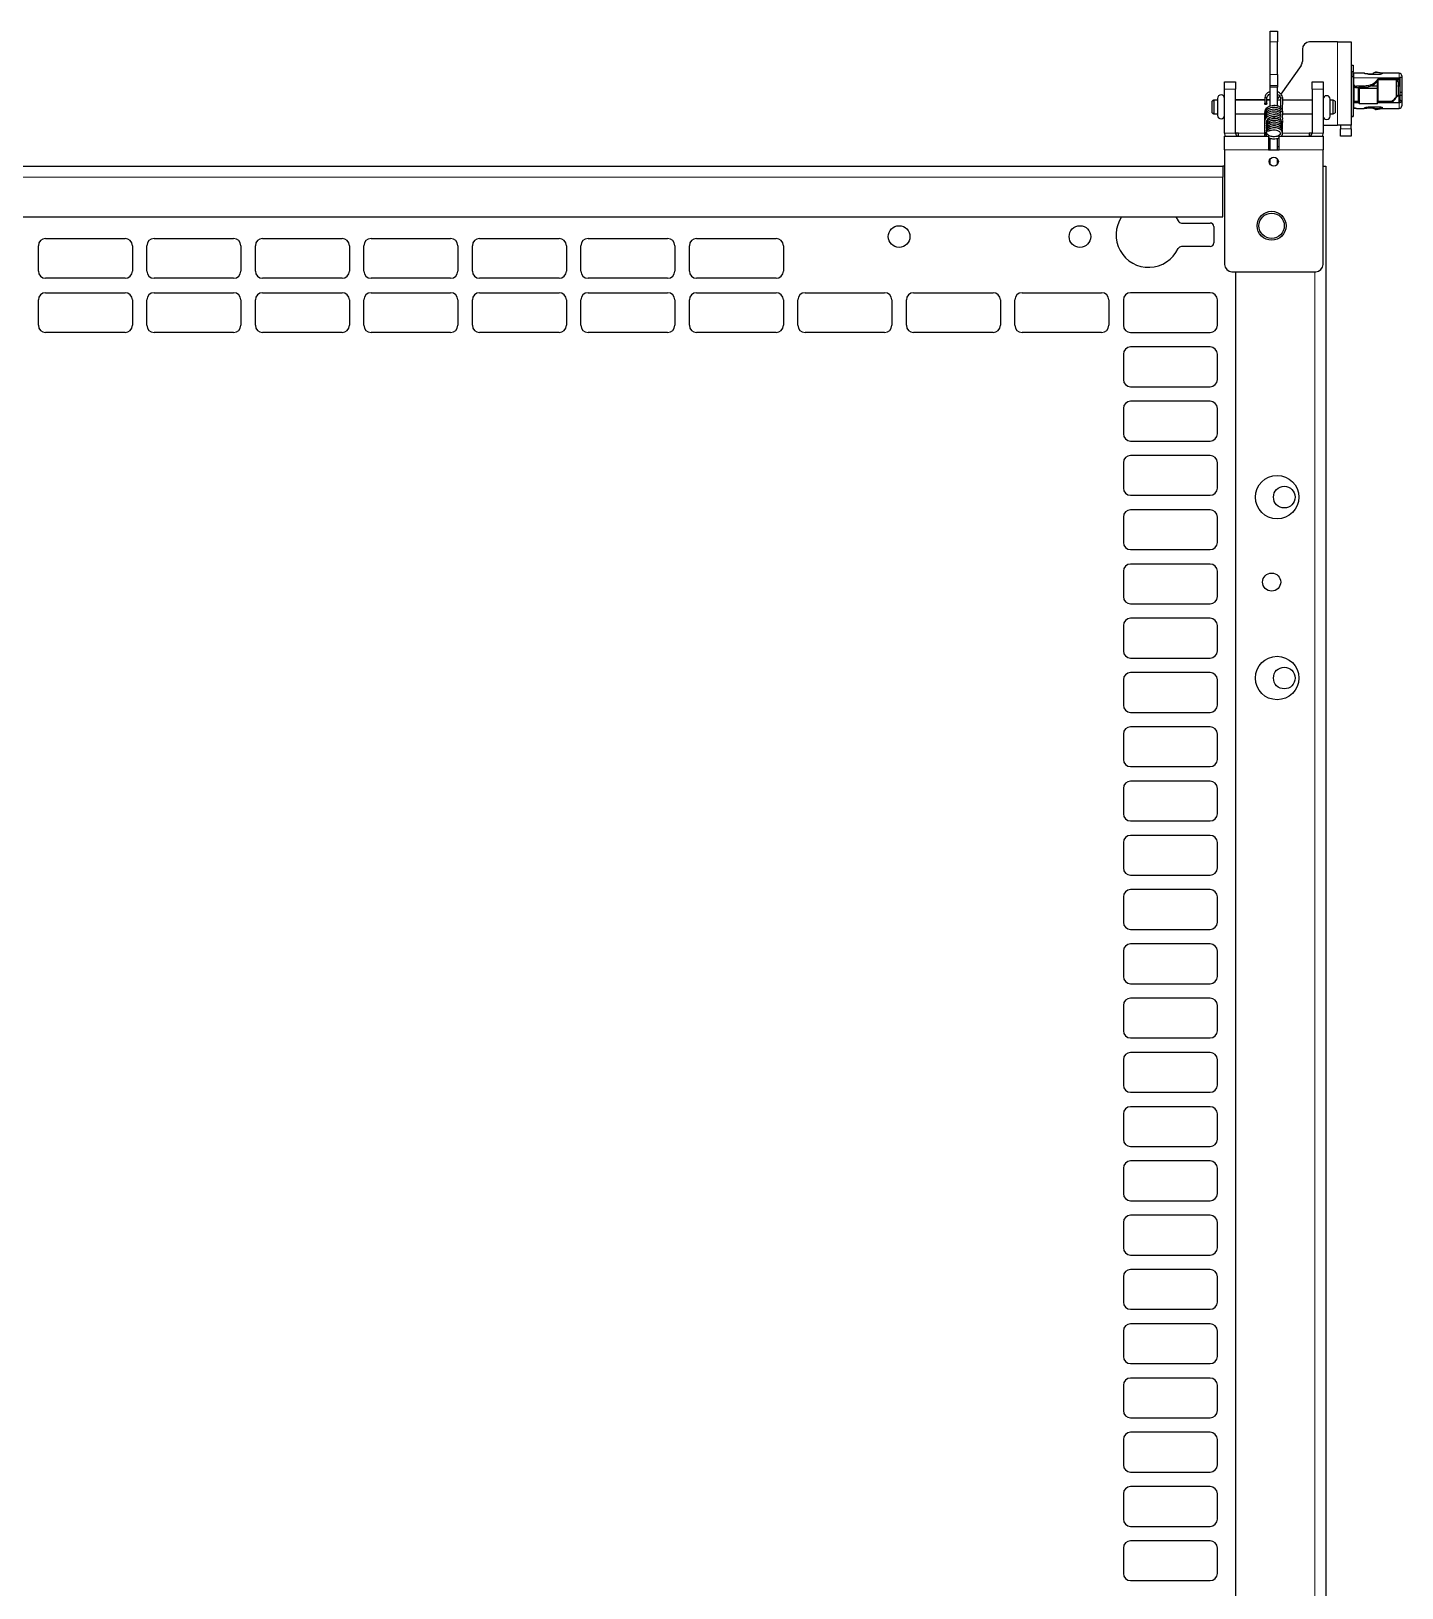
# Model space of a CAD drawing. Header units: millimetres. Extents: x -827 to 1057, y -90 to 1990.
# Drawn here: x 634 to 1013, y 1420 to 1850.3 of the extents above; entities that cross this region are included whole.
import ezdxf

# ---------------------------------------------------------------- set-up
doc = ezdxf.new("R2010")
doc.units = ezdxf.units.MM

msp = doc.modelspace()

# ---------------------------------------------------------------- linework, layer by layer
at = {"color": 7, "linetype": 'Continuous', "lineweight": 25}
for p, q in [((976.55, 1850.27), (978.55, 1850.27)), ((976.55, 1847.27), (976.55, 1850.27)), ((976.55, 1838.27), (976.55, 1847.27)), ((978.55, 1850.27), (978.55, 1847.27)), ((978.55, 1838.27), (978.55, 1847.27)), ((995.15, 1847.27), (987.45, 1847.27)), ((995.15, 1847.27), (998.95, 1847.27)), ((998.95, 1847.27), (998.95, 1824.27)), ((985.45, 1845.27), (985.45, 1841.9)), ((976.55, 1835.27), (976.55, 1838.27)), ((978.55, 1838.27), (978.55, 1835.27)), ((985.09, 1840.76), (979.53, 1832.81)), ((998.95, 1840.87), (999.45, 1840.87)), ((998.95, 1840.85), (999.45, 1840.85)), ((999.45, 1839.05), (998.95, 1839.05)), ((999.45, 1837.64), (998.95, 1837.64)), ((999.45, 1840.85), (999.45, 1840.87)), ((999.45, 1840.85), (999.45, 1839.05)), ((999.45, 1837.64), (999.45, 1839.05)), ((999.45, 1837.64), (999.45, 1826.79)), ((999.9, 1838.62), (999.65, 1838.62)), ((999.9, 1838.61), (999.65, 1838.61)), ((1000.43, 1838.62), (999.93, 1838.62)), ((1002.55, 1838.62), (1000.43, 1838.62)), ((1002.58, 1838.62), (1002.55, 1838.62)), ((1002.55, 1838.62), (1002.55, 1838.62)), ((1002.55, 1838.62), (1002.58, 1838.62)), ((1003.75, 1838.51), (1004.95, 1838.51)), ((1003.75, 1838.41), (1007.05, 1838.41)), ((1012.25, 1838.62), (1007.55, 1838.62)), ((1007.55, 1838.59), (1007.55, 1838.62)), ((1007.55, 1838.59), (1007.55, 1838.53)), ((1012.45, 1837.57), (1012.95, 1837.57)), ((1012.45, 1833.42), (1012.45, 1837.57)), ((1012.95, 1837.92), (1012.95, 1837.57)), ((1012.95, 1837.57), (1012.95, 1833.42)), ((963.95, 1836.27), (966.95, 1836.27)), ((963.95, 1834.27), (963.95, 1836.27)), ((963.95, 1822.07), (963.95, 1834.27)), ((966.95, 1836.27), (966.95, 1834.27)), ((966.95, 1822.07), (966.95, 1834.27)), ((976.55, 1835.27), (978.55, 1835.27)), ((976.55, 1834.77), (976.55, 1835.27)), ((976.55, 1829.52), (976.55, 1834.77)), ((978.55, 1835.27), (978.55, 1834.77)), ((978.55, 1829.56), (978.55, 1834.77)), ((988.15, 1836.27), (991.15, 1836.27)), ((988.15, 1834.27), (988.15, 1836.27)), ((988.15, 1834.27), (988.15, 1822.07)), ((991.15, 1836.27), (991.15, 1834.27)), ((991.15, 1834.27), (991.15, 1822.07)), ((999.65, 1836.77), (999.45, 1836.77)), ((999.45, 1834.69), (999.75, 1834.72)), ((999.65, 1835.53), (999.65, 1837.38)), ((999.65, 1835.16), (999.65, 1835.53)), ((999.93, 1834.79), (999.75, 1834.74)), ((999.75, 1830.86), (999.75, 1834.74)), ((1002.56, 1835.03), (1000.4, 1835.03)), ((1000.4, 1834.66), (1000.95, 1834.66)), ((1000.95, 1834.68), (1001.15, 1834.77)), ((1000.95, 1834.39), (1000.95, 1834.68)), ((1000.95, 1834.39), (1001.15, 1834.49)), ((1000.95, 1830.41), (1000.95, 1834.39)), ((1001.15, 1834.77), (1001.15, 1834.49)), ((1001.15, 1834.77), (1002.56, 1834.77)), ((1001.15, 1834.49), (1001.15, 1830.28)), ((1001.15, 1834.49), (1006.24, 1834.49)), ((1002.75, 1834.78), (1003.59, 1834.84)), ((1004.65, 1835.14), (1006.24, 1835.14)), ((1005.5, 1836.04), (1006.65, 1837.38)), ((1006.65, 1837), (1005.5, 1835.67)), ((1006.24, 1835.14), (1006.24, 1836.52)), ((1006.24, 1834.49), (1006.24, 1835.14)), ((1006.24, 1835.14), (1006.35, 1834.96)), ((1006.24, 1830.28), (1006.24, 1834.49)), ((1006.24, 1834.49), (1006.35, 1834.32)), ((1006.35, 1836.66), (1006.35, 1834.96)), ((1006.35, 1834.96), (1006.35, 1834.32)), ((1006.35, 1834.32), (1006.35, 1830.51)), ((1011.45, 1836.77), (1006.46, 1836.77)), ((1006.65, 1837), (1006.65, 1837.38)), ((1006.65, 1837.38), (1012.25, 1837.38)), ((1012.25, 1837), (1006.65, 1837)), ((1011.95, 1836.27), (1011.45, 1836.77)), ((1011.45, 1832.13), (1011.45, 1836.77)), ((1012.25, 1835.05), (1011.75, 1835.05)), ((1011.95, 1836.27), (1011.95, 1832.47)), ((1012.25, 1836.41), (1012.25, 1835.8)), ((1012.45, 1833.42), (1012.95, 1833.42)), ((1012.45, 1832.61), (1012.45, 1833.42)), ((1012.95, 1833.42), (1012.95, 1832.61)), ((961, 1831.17), (960.5, 1830.88)), ((960.5, 1827.66), (960.5, 1830.88)), ((962.02, 1831.17), (961, 1831.17)), ((961, 1831.17), (961, 1827.37)), ((962.02, 1831.68), (962.02, 1826.98)), ((963.92, 1826.98), (963.92, 1831.68)), ((963.95, 1831.17), (963.92, 1831.17)), ((975.03, 1831.27), (966.95, 1831.27)), ((975.02, 1831.17), (966.95, 1831.17)), ((975.03, 1831.75), (975.02, 1830.19)), ((975.62, 1830.18), (975.63, 1831.75)), ((976.55, 1831.17), (975.62, 1831.17)), ((976.55, 1831.27), (975.63, 1831.27)), ((979.42, 1831.17), (978.55, 1831.17)), ((979.17, 1832.29), (979.05, 1832.13)), ((979.43, 1831.61), (979.4, 1829.11)), ((979.99, 1828.22), (980.03, 1831.6)), ((988.15, 1831.17), (980.02, 1831.17)), ((991.21, 1831.17), (991.15, 1831.17)), ((991.21, 1831.47), (991.21, 1826.77)), ((993.11, 1826.77), (993.11, 1831.47)), ((994, 1831.17), (993.11, 1831.17)), ((994.5, 1830.88), (994, 1831.17)), ((994, 1827.37), (994, 1831.17)), ((994.5, 1830.88), (994.5, 1827.66)), ((1000.95, 1830.86), (999.65, 1830.86)), ((999.65, 1830.53), (1000.95, 1830.53)), ((999.9, 1829), (999.65, 1829)), ((999.9, 1828.94), (999.65, 1828.94)), ((999.9, 1828.92), (999.65, 1828.92)), ((1000.43, 1828.92), (1002.55, 1828.92)), ((1000.45, 1828.93), (1000.45, 1828.93)), ((1000.95, 1830.41), (1001.15, 1830.28)), ((1001.15, 1830.28), (1006.24, 1830.28)), ((1002.55, 1828.98), (1002.55, 1828.92)), ((1003.75, 1829.31), (1007.05, 1829.31)), ((1003.75, 1829.13), (1004.79, 1829.13)), ((1003.75, 1829.03), (1004.96, 1829.03)), ((1004.66, 1829.31), (1004.63, 1829.24)), ((1004.63, 1829.24), (1004.63, 1829.24)), ((1005.48, 1828.74), (1005.03, 1828.99)), ((1006.24, 1830.28), (1006.35, 1830.51)), ((1010.25, 1830.86), (1006.35, 1830.86)), ((1006.35, 1830.53), (1010.25, 1830.53)), ((1007.55, 1829.14), (1007.55, 1829.04)), ((1007.55, 1828.92), (1007.55, 1829.04)), ((1007.55, 1828.92), (1012.25, 1828.92)), ((1010.25, 1830.86), (1010.25, 1830.53)), ((1010.25, 1830.53), (1012.25, 1830.53)), ((1011.75, 1832.5), (1011.75, 1832.35)), ((1012.25, 1832.5), (1011.75, 1832.5)), ((1011.75, 1832.35), (1012.25, 1832.35)), ((1012.25, 1832.35), (1012.25, 1832.5)), ((1012.25, 1830.86), (1012.25, 1831.52)), ((1012.45, 1832.61), (1012.95, 1832.61)), ((1012.45, 1830.99), (1012.45, 1832.61)), ((1012.95, 1830.99), (1012.45, 1830.99)), ((1012.95, 1832.61), (1012.95, 1830.99)), ((1012.95, 1830.99), (1012.95, 1829.62)), ((960.5, 1827.66), (961, 1827.37)), ((961, 1827.37), (962.02, 1827.37)), ((963.92, 1827.37), (963.95, 1827.37)), ((966.95, 1827.37), (975.04, 1827.37)), ((975.79, 1825.41), (975.65, 1825.6)), ((979.96, 1827.37), (988.15, 1827.37)), ((979.96, 1826.33), (979.96, 1826.9)), ((980.02, 1828.03), (979.97, 1828.45)), ((980.01, 1827.97), (980.02, 1828.03)), ((991.15, 1827.37), (991.21, 1827.37)), ((993.11, 1827.37), (994, 1827.37)), ((994, 1827.37), (994.5, 1827.66)), ((998.95, 1826.79), (999.45, 1826.79)), ((998.95, 1826.69), (999.45, 1826.69)), ((998.95, 1826.67), (999.45, 1826.67)), ((999.45, 1826.79), (999.45, 1826.69)), ((999.45, 1826.69), (999.45, 1826.67)), ((963.95, 1817.47), (963.95, 1821.27)), ((963.95, 1821.27), (976.05, 1821.27)), ((967.75, 1822.07), (966.95, 1822.07)), ((967.75, 1821.27), (967.75, 1822.07)), ((975.07, 1822.3), (974.96, 1821.89)), ((974.96, 1821.89), (974.96, 1821.83)), ((975.55, 1821.78), (975.56, 1821.84)), ((975.56, 1821.84), (975.61, 1822.05)), ((976.05, 1821.27), (976.05, 1817.47)), ((976.55, 1817.47), (976.55, 1820.66)), ((978.55, 1817.47), (978.55, 1820.63)), ((979.05, 1821.27), (991.15, 1821.27)), ((979.05, 1817.47), (979.05, 1821.27)), ((987.35, 1822.07), (987.35, 1821.27)), ((988.15, 1822.07), (987.35, 1822.07)), ((991.15, 1824.27), (995.15, 1824.27)), ((991.15, 1821.27), (991.15, 1817.47)), ((998.95, 1824.27), (995.15, 1824.27)), ((995.95, 1824.27), (995.95, 1823.27)), ((995.95, 1821.27), (995.95, 1823.27)), ((998.95, 1821.27), (995.95, 1821.27)), ((998.95, 1823.27), (998.95, 1824.27)), ((998.95, 1823.27), (998.95, 1821.27)), ((963.95, 1817.47), (963.95, 1785.77)), ((976.55, 1818.27), (976.05, 1818.27)), ((976.05, 1817.47), (979.05, 1817.47)), ((979.05, 1818.27), (978.55, 1818.27)), ((991.15, 1785.77), (991.15, 1817.47)), ((334.45, 1812.98), (963.45, 1812.98)), ((963.45, 1812.98), (963.45, 1809.88)), ((963.95, 1812.97), (963.45, 1812.97)), ((976.55, 1813.47), (976.55, 1814.97)), ((978.55, 1813.47), (978.55, 1814.97)), ((991.15, 1812.97), (991.95, 1812.97)), ((991.95, 1812.97), (991.95, 129.97)), ((963.45, 1798.98), (963.45, 1809.88)), ((334.45, 1798.98), (963.45, 1798.98)), ((950.44, 1798.98), (951.1, 1797.81)), ((952.01, 1797.23), (959.95, 1797.23)), ((960.95, 1796.23), (960.95, 1791.73)), ((635.95, 1783.97), (635.95, 1790.97)), ((637.95, 1792.97), (659.95, 1792.97)), ((661.95, 1790.97), (661.95, 1783.97)), ((665.95, 1783.97), (665.95, 1790.97)), ((667.95, 1792.97), (689.95, 1792.97)), ((691.95, 1790.97), (691.95, 1783.97)), ((695.95, 1783.97), (695.95, 1790.97)), ((697.95, 1792.97), (719.95, 1792.97)), ((721.95, 1790.97), (721.95, 1783.97)), ((725.95, 1783.97), (725.95, 1790.97)), ((727.95, 1792.97), (749.95, 1792.97)), ((751.95, 1790.97), (751.95, 1783.97)), ((755.95, 1783.97), (755.95, 1790.97)), ((757.95, 1792.97), (779.95, 1792.97)), ((781.95, 1790.97), (781.95, 1783.97)), ((785.95, 1783.97), (785.95, 1790.97)), ((787.95, 1792.97), (809.95, 1792.97)), ((811.95, 1790.97), (811.95, 1783.97)), ((815.95, 1783.97), (815.95, 1790.97)), ((817.95, 1792.97), (839.95, 1792.97)), ((841.95, 1790.97), (841.95, 1783.97)), ((959.95, 1790.73), (952.01, 1790.73)), ((659.95, 1781.97), (637.95, 1781.97)), ((689.95, 1781.97), (667.95, 1781.97)), ((719.95, 1781.97), (697.95, 1781.97)), ((749.95, 1781.97), (727.95, 1781.97)), ((779.95, 1781.97), (757.95, 1781.97)), ((809.95, 1781.97), (787.95, 1781.97)), ((839.95, 1781.97), (817.95, 1781.97)), ((965.95, 1783.77), (989.15, 1783.77)), ((966.95, 1783.77), (966.95, 129.97)), ((637.95, 1777.97), (659.95, 1777.97)), ((667.95, 1777.97), (689.95, 1777.97)), ((697.95, 1777.97), (719.95, 1777.97)), ((727.95, 1777.97), (749.95, 1777.97)), ((757.95, 1777.97), (779.95, 1777.97)), ((787.95, 1777.97), (809.95, 1777.97)), ((817.95, 1777.97), (839.95, 1777.97)), ((847.95, 1777.97), (869.95, 1777.97)), ((877.95, 1777.97), (899.95, 1777.97)), ((907.95, 1777.97), (929.95, 1777.97)), ((959.95, 1777.97), (937.95, 1777.97)), ((635.95, 1768.97), (635.95, 1775.97)), ((661.95, 1775.97), (661.95, 1768.97)), ((665.95, 1768.97), (665.95, 1775.97)), ((691.95, 1775.97), (691.95, 1768.97)), ((695.95, 1768.97), (695.95, 1775.97)), ((721.95, 1775.97), (721.95, 1768.97)), ((725.95, 1768.97), (725.95, 1775.97)), ((751.95, 1775.97), (751.95, 1768.97)), ((755.95, 1768.97), (755.95, 1775.97)), ((781.95, 1775.97), (781.95, 1768.97)), ((785.95, 1768.97), (785.95, 1775.97)), ((811.95, 1775.97), (811.95, 1768.97)), ((815.95, 1768.97), (815.95, 1775.97)), ((841.95, 1775.97), (841.95, 1768.97)), ((845.95, 1768.97), (845.95, 1775.97)), ((871.95, 1775.97), (871.95, 1768.97)), ((875.95, 1768.97), (875.95, 1775.97)), ((901.95, 1775.97), (901.95, 1768.97)), ((905.95, 1768.97), (905.95, 1775.97)), ((931.95, 1775.97), (931.95, 1768.97)), ((935.95, 1775.97), (935.95, 1768.97)), ((961.95, 1768.97), (961.95, 1775.97)), ((659.95, 1766.97), (637.95, 1766.97)), ((689.95, 1766.97), (667.95, 1766.97)), ((719.95, 1766.97), (697.95, 1766.97)), ((749.95, 1766.97), (727.95, 1766.97)), ((779.95, 1766.97), (757.95, 1766.97)), ((809.95, 1766.97), (787.95, 1766.97)), ((839.95, 1766.97), (817.95, 1766.97)), ((869.95, 1766.97), (847.95, 1766.97)), ((899.95, 1766.97), (877.95, 1766.97)), ((929.95, 1766.97), (907.95, 1766.97)), ((937.95, 1766.97), (959.95, 1766.97)), ((935.95, 1760.97), (935.95, 1753.97)), ((959.95, 1762.97), (937.95, 1762.97)), ((961.95, 1753.97), (961.95, 1760.97)), ((937.95, 1751.97), (959.95, 1751.97)), ((959.95, 1747.97), (937.95, 1747.97)), ((935.95, 1745.97), (935.95, 1738.97)), ((961.95, 1738.97), (961.95, 1745.97)), ((937.95, 1736.97), (959.95, 1736.97)), ((935.95, 1730.97), (935.95, 1723.97)), ((959.95, 1732.97), (937.95, 1732.97)), ((961.95, 1723.97), (961.95, 1730.97)), ((937.95, 1721.97), (959.95, 1721.97)), ((959.95, 1717.97), (937.95, 1717.97)), ((935.95, 1715.97), (935.95, 1708.97)), ((961.95, 1708.97), (961.95, 1715.97)), ((937.95, 1706.97), (959.95, 1706.97)), ((935.95, 1700.97), (935.95, 1693.97)), ((959.95, 1702.97), (937.95, 1702.97)), ((961.95, 1693.97), (961.95, 1700.97)), ((937.95, 1691.97), (959.95, 1691.97)), ((959.95, 1687.97), (937.95, 1687.97)), ((935.95, 1685.97), (935.95, 1678.97)), ((961.95, 1678.97), (961.95, 1685.97)), ((937.95, 1676.97), (959.95, 1676.97)), ((935.95, 1670.97), (935.95, 1663.97)), ((959.95, 1672.97), (937.95, 1672.97)), ((961.95, 1663.97), (961.95, 1670.97)), ((937.95, 1661.97), (959.95, 1661.97)), ((959.95, 1657.97), (937.95, 1657.97)), ((935.95, 1655.97), (935.95, 1648.97)), ((961.95, 1648.97), (961.95, 1655.97)), ((937.95, 1646.97), (959.95, 1646.97)), ((935.95, 1640.97), (935.95, 1633.97)), ((959.95, 1642.97), (937.95, 1642.97)), ((961.95, 1633.97), (961.95, 1640.97)), ((937.95, 1631.97), (959.95, 1631.97)), ((959.95, 1627.97), (937.95, 1627.97)), ((935.95, 1625.97), (935.95, 1618.97)), ((961.95, 1618.97), (961.95, 1625.97)), ((937.95, 1616.97), (959.95, 1616.97)), ((935.95, 1610.97), (935.95, 1603.97)), ((959.95, 1612.97), (937.95, 1612.97)), ((961.95, 1603.97), (961.95, 1610.97)), ((937.95, 1601.97), (959.95, 1601.97)), ((959.95, 1597.97), (937.95, 1597.97)), ((935.95, 1595.97), (935.95, 1588.97)), ((961.95, 1588.97), (961.95, 1595.97)), ((937.95, 1586.97), (959.95, 1586.97)), ((935.95, 1580.97), (935.95, 1573.97)), ((959.95, 1582.97), (937.95, 1582.97)), ((961.95, 1573.97), (961.95, 1580.97)), ((937.95, 1571.97), (959.95, 1571.97)), ((959.95, 1567.97), (937.95, 1567.97)), ((935.95, 1565.97), (935.95, 1558.97)), ((961.95, 1558.97), (961.95, 1565.97)), ((937.95, 1556.97), (959.95, 1556.97)), ((935.95, 1550.97), (935.95, 1543.97)), ((959.95, 1552.97), (937.95, 1552.97)), ((961.95, 1543.97), (961.95, 1550.97)), ((937.95, 1541.97), (959.95, 1541.97)), ((959.95, 1537.97), (937.95, 1537.97)), ((935.95, 1535.97), (935.95, 1528.97)), ((961.95, 1528.97), (961.95, 1535.97)), ((937.95, 1526.97), (959.95, 1526.97)), ((935.95, 1520.97), (935.95, 1513.97)), ((959.95, 1522.97), (937.95, 1522.97)), ((961.95, 1513.97), (961.95, 1520.97)), ((937.95, 1511.97), (959.95, 1511.97)), ((959.95, 1507.97), (937.95, 1507.97)), ((935.95, 1505.97), (935.95, 1498.97)), ((961.95, 1498.97), (961.95, 1505.97)), ((937.95, 1496.97), (959.95, 1496.97)), ((935.95, 1490.97), (935.95, 1483.97)), ((959.95, 1492.97), (937.95, 1492.97)), ((961.95, 1483.97), (961.95, 1490.97)), ((937.95, 1481.97), (959.95, 1481.97)), ((935.95, 1475.97), (935.95, 1468.97)), ((959.95, 1477.97), (937.95, 1477.97)), ((961.95, 1468.97), (961.95, 1475.97)), ((937.95, 1466.97), (959.95, 1466.97)), ((935.95, 1460.97), (935.95, 1453.97)), ((959.95, 1462.97), (937.95, 1462.97)), ((961.95, 1453.97), (961.95, 1460.97)), ((937.95, 1451.97), (959.95, 1451.97)), ((935.95, 1445.97), (935.95, 1438.97)), ((959.95, 1447.97), (937.95, 1447.97)), ((961.95, 1438.97), (961.95, 1445.97)), ((937.95, 1436.97), (959.95, 1436.97)), ((959.95, 1432.97), (937.95, 1432.97)), ((935.95, 1430.97), (935.95, 1423.97)), ((961.95, 1423.97), (961.95, 1430.97)), ((937.95, 1421.97), (959.95, 1421.97))]:
    msp.add_line(p, q, dxfattribs=at)
at = {"color": 8, "linetype": 'Continuous', "lineweight": 18}
for p, q in [((978.55, 1847.27), (976.55, 1847.27)), ((995.15, 1847.27), (995.15, 1824.27)), ((976.55, 1838.27), (978.55, 1838.27)), ((999.65, 1838.61), (999.65, 1837.38)), ((999.9, 1838.61), (999.9, 1838.62)), ((1003.75, 1838.51), (1003.75, 1838.41)), ((1005.03, 1838.55), (1005.11, 1838.41)), ((1012.25, 1837.38), (1012.25, 1838.62)), ((966.95, 1834.27), (963.95, 1834.27)), ((978.55, 1834.77), (976.55, 1834.77)), ((991.15, 1834.27), (988.15, 1834.27)), ((999.65, 1837.38), (1006.65, 1837.38)), ((1000.4, 1835.03), (1000.4, 1834.66)), ((1002.56, 1834.77), (1002.56, 1835.03)), ((1002.75, 1835.05), (1002.75, 1834.78)), ((1005.5, 1835.67), (1005.5, 1836.04)), ((1012.25, 1836.68), (1011.54, 1836.68)), ((1012.25, 1836.68), (1012.25, 1837)), ((999.65, 1830.53), (999.65, 1829)), ((999.65, 1828.94), (999.65, 1828.92)), ((999.9, 1828.94), (999.9, 1829)), ((1003.75, 1829.31), (1003.75, 1829.13)), ((1012.25, 1828.92), (1012.25, 1830.53)), ((979.52, 1827.88), (979.56, 1827.86)), ((966.95, 1822.07), (963.95, 1822.07)), ((974.99, 1822.07), (967.75, 1822.07)), ((975.24, 1821.29), (975.35, 1821.27)), ((987.35, 1822.07), (979.96, 1822.07)), ((988.15, 1822.07), (991.15, 1822.07)), ((995.95, 1823.27), (998.95, 1823.27)), ((976.05, 1817.47), (963.95, 1817.47)), ((991.15, 1817.47), (979.05, 1817.47)), ((334.45, 1809.88), (963.45, 1809.88)), ((988.85, 1783.77), (988.85, 129.97))]:
    msp.add_line(p, q, dxfattribs=at)
at = {"color": 7, "linetype": 'Continuous', "lineweight": 25, "flags": 128}
for points in [[(999.45, 1837.03), (999.52, 1837.01), (999.65, 1837)], [(1012.25, 1837.38), (1012.39, 1837.37), (1012.45, 1837.35)], [(1012.45, 1836.29), (1012.45, 1836.31), (1012.44, 1836.33), (1012.42, 1836.35), (1012.4, 1836.37), (1012.37, 1836.39), (1012.33, 1836.4), (1012.29, 1836.41), (1012.25, 1836.41)], [(975.33, 1830.37), (975.44, 1830.35), (975.54, 1830.31), (975.6, 1830.24), (975.62, 1830.17), (975.59, 1830.1), (975.52, 1830.04), (975.42, 1830.01), (975.3, 1830), (975.19, 1830.01), (975.09, 1830.06), (975.03, 1830.12), (975.02, 1830.19), (975.04, 1830.26), (975.11, 1830.32), (975.21, 1830.36), (975.33, 1830.37)], [(999.45, 1830.84), (999.52, 1830.85), (999.65, 1830.86)], [(1012.45, 1831.26), (1012.45, 1831.23), (1012.44, 1831.21), (1012.42, 1831.19), (1012.4, 1831.17), (1012.37, 1831.16), (1012.33, 1831.15), (1012.29, 1831.14), (1012.25, 1831.14)], [(979.9, 1822.78), (979.97, 1823.1), (979.75, 1823.69), (979.3, 1824.12), (978.85, 1824.35), (978.22, 1824.53), (977.28, 1824.56), (976.69, 1824.43), (976.05, 1824.12), (975.76, 1823.87), (975.55, 1823.54), (975.48, 1823.21), (975.52, 1822.97), (975.52, 1822.97)], [(977.58, 1826.04), (977.57, 1826.08), (977.57, 1826.14)], [(979.59, 1828.13), (979.68, 1828.13), (979.79, 1828.16), (979.89, 1828.22), (979.95, 1828.3), (979.98, 1828.4), (979.96, 1828.48), (979.89, 1828.55), (979.8, 1828.59), (979.68, 1828.6), (979.68, 1828.6)], [(963.95, 1822.07), (964.03, 1821.33), (964.04, 1821.27)], [(991.07, 1821.27), (991.08, 1821.33), (991.15, 1822.07)]]:
    msp.add_lwpolyline(points, dxfattribs=at)
at = {"color": 8, "linetype": 'Continuous', "lineweight": 18, "flags": 128}
for points in [[(975.03, 1831.75), (975.03, 1831.76), (975.06, 1831.83), (975.13, 1831.89), (975.23, 1831.93), (975.34, 1831.94)], [(975.34, 1831.94), (975.46, 1831.92), (975.55, 1831.88), (975.61, 1831.81), (975.63, 1831.75)], [(979.74, 1831.79), (979.62, 1831.78), (979.52, 1831.75), (979.45, 1831.69), (979.43, 1831.62), (979.43, 1831.61)], [(980.03, 1831.6), (980.01, 1831.67), (979.95, 1831.73), (979.85, 1831.78), (979.74, 1831.79)], [(975.1, 1821.27), (975.13, 1821.28), (975.24, 1821.29)]]:
    msp.add_lwpolyline(points, dxfattribs=at)
at = {"color": 7, "linetype": 'Continuous', "lineweight": 25}
for centre, radius in [((977.55, 1814.22), 1.25), ((976.95, 1796.47), 4), ((976.95, 1796.47), 3.5), ((873.95, 1793.48), 3), ((923.95, 1793.48), 3), ((978.45, 1721.47), 6), ((980.45, 1721.47), 3), ((976.95, 1697.97), 2.5), ((978.45, 1671.47), 6), ((980.45, 1671.47), 3)]:
    msp.add_circle(centre, radius, dxfattribs=at)
for centre, radius, start, end in [((987.45, 1845.27), 2, 90, 180), ((983.45, 1841.9), 2, 325.008, 0), ((999.65, 1838.82), 0.2, 180.0002, 270.0002), ((999.65, 1838.81), 0.2, 180.0893, 270.0891), ((999.63, 1837.55), 0.18, 189.6369, 277.1443), ((1012.25, 1837.92), 0.7, 0, 90), ((1000.3, 1835.69), 0.665, 193.4486, 278.9562), ((1000.3, 1835.32), 0.665, 193.4486, 278.9562), ((1002.56, 1836.13), 1.1, 269.9618, 280.1433), ((1012.28, 1836.83), 0.18, 9.6369, 97.1443), ((1012.28, 1836.51), 0.177, 13.4486, 98.9562), ((962.97, 1831.68), 0.95, 0, 180), ((977.41, 1833.27), 2, 304.796, 325.008), ((992.16, 1831.47), 0.95, 0, 180), ((999.63, 1830.35), 0.177, 81.0438, 166.5514), ((999.65, 1828.8), 0.198, 89.5221, 179.514), ((999.65, 1828.74), 0.2, 89.9109, 179.9107), ((999.65, 1828.72), 0.2, 89.9998, 179.9998), ((1012.35, 1831.14), 0.62, 261.0438, 346.5514), ((1012.28, 1831.04), 0.177, 261.0438, 346.5514), ((1012.25, 1829.62), 0.7, 270, 0), ((962.97, 1826.98), 0.95, 180, 0), ((992.16, 1826.77), 0.95, 180, 0), ((967.75, 1822.07), 0.8, 180, 270), ((987.35, 1822.07), 0.8, 270, 0), ((942.95, 1793.98), 9, 146.251, 334.8493), ((952.01, 1798.23), 1, 205.1507, 270), ((959.95, 1796.23), 1, 0, 90), ((637.95, 1790.97), 2, 90, 180), ((659.95, 1790.97), 2, 0, 90), ((667.95, 1790.97), 2, 90, 180), ((689.95, 1790.97), 2, 0, 90), ((697.95, 1790.97), 2, 90, 180), ((719.95, 1790.97), 2, 0, 90), ((727.95, 1790.97), 2, 90, 180), ((749.95, 1790.97), 2, 0, 90), ((757.95, 1790.97), 2, 90, 180), ((779.95, 1790.97), 2, 0, 90), ((787.95, 1790.97), 2, 90, 180), ((809.95, 1790.97), 2, 0, 90), ((817.95, 1790.97), 2, 90, 180), ((839.95, 1790.97), 2, 0, 90), ((952.01, 1789.73), 1, 90, 154.8493), ((959.95, 1791.73), 1, 270, 0), ((965.95, 1785.77), 2, 180, 270), ((989.15, 1785.77), 2, 270, 0), ((637.95, 1783.97), 2, 180, 270), ((659.95, 1783.97), 2, 270, 360), ((667.95, 1783.97), 2, 180, 270), ((689.95, 1783.97), 2, 270, 360), ((697.95, 1783.97), 2, 180, 270), ((719.95, 1783.97), 2, 270, 360), ((727.95, 1783.97), 2, 180, 270), ((749.95, 1783.97), 2, 270, 360), ((757.95, 1783.97), 2, 180, 270), ((779.95, 1783.97), 2, 270, 360), ((787.95, 1783.97), 2, 180, 270), ((809.95, 1783.97), 2, 270, 360), ((817.95, 1783.97), 2, 180, 270), ((839.95, 1783.97), 2, 270, 360), ((637.95, 1775.97), 2, 90, 180), ((659.95, 1775.97), 2, 0, 90), ((667.95, 1775.97), 2, 90, 180), ((689.95, 1775.97), 2, 0, 90), ((697.95, 1775.97), 2, 90, 180), ((719.95, 1775.97), 2, 0, 90), ((727.95, 1775.97), 2, 90, 180), ((749.95, 1775.97), 2, 0, 90), ((757.95, 1775.97), 2, 90, 180), ((779.95, 1775.97), 2, 0, 90), ((787.95, 1775.97), 2, 90, 180), ((809.95, 1775.97), 2, 0, 90), ((817.95, 1775.97), 2, 90, 180), ((839.95, 1775.97), 2, 0, 90), ((847.95, 1775.97), 2, 90, 180), ((869.95, 1775.97), 2, 0, 90), ((877.95, 1775.97), 2, 90, 180), ((899.95, 1775.97), 2, 0, 90), ((907.95, 1775.97), 2, 90, 180), ((929.95, 1775.97), 2, 0, 90), ((937.95, 1775.97), 2, 90, 180), ((959.95, 1775.97), 2, 0, 90), ((637.95, 1768.97), 2, 180, 270), ((659.95, 1768.97), 2, 270, 360), ((667.95, 1768.97), 2, 180, 270), ((689.95, 1768.97), 2, 270, 360), ((697.95, 1768.97), 2, 180, 270), ((719.95, 1768.97), 2, 270, 360), ((727.95, 1768.97), 2, 180, 270), ((749.95, 1768.97), 2, 270, 360), ((757.95, 1768.97), 2, 180, 270), ((779.95, 1768.97), 2, 270, 360), ((787.95, 1768.97), 2, 180, 270), ((809.95, 1768.97), 2, 270, 360), ((817.95, 1768.97), 2, 180, 270), ((839.95, 1768.97), 2, 270, 360), ((847.95, 1768.97), 2, 180, 270), ((869.95, 1768.97), 2, 270, 360), ((877.95, 1768.97), 2, 180, 270), ((899.95, 1768.97), 2, 270, 360), ((907.95, 1768.97), 2, 180, 270), ((929.95, 1768.97), 2, 270, 360), ((937.95, 1768.97), 2, 180, 270), ((959.95, 1768.97), 2, 270, 0), ((937.95, 1760.97), 2, 90, 180), ((959.95, 1760.97), 2, 0, 90), ((937.95, 1753.97), 2, 180, 270), ((959.95, 1753.97), 2, 270, 0), ((937.95, 1745.97), 2, 90, 180), ((959.95, 1745.97), 2, 0, 90), ((937.95, 1738.97), 2, 180, 270), ((959.95, 1738.97), 2, 270, 0), ((937.95, 1730.97), 2, 90, 180), ((959.95, 1730.97), 2, 0, 90), ((937.95, 1723.97), 2, 180, 270), ((959.95, 1723.97), 2, 270, 0), ((937.95, 1715.97), 2, 90, 180), ((959.95, 1715.97), 2, 0, 90), ((937.95, 1708.97), 2, 180, 270), ((959.95, 1708.97), 2, 270, 0), ((937.95, 1700.97), 2, 90, 180), ((959.95, 1700.97), 2, 0, 90), ((937.95, 1693.97), 2, 180, 270), ((959.95, 1693.97), 2, 270, 0), ((937.95, 1685.97), 2, 90, 180), ((959.95, 1685.97), 2, 0, 90), ((937.95, 1678.97), 2, 180, 270), ((959.95, 1678.97), 2, 270, 0), ((937.95, 1670.97), 2, 90, 180), ((959.95, 1670.97), 2, 0, 90), ((937.95, 1663.97), 2, 180, 270), ((959.95, 1663.97), 2, 270, 0), ((937.95, 1655.97), 2, 90, 180), ((959.95, 1655.97), 2, 0, 90), ((937.95, 1648.97), 2, 180, 270), ((959.95, 1648.97), 2, 270, 0), ((937.95, 1640.97), 2, 90, 180), ((959.95, 1640.97), 2, 0, 90), ((937.95, 1633.97), 2, 180, 270), ((959.95, 1633.97), 2, 270, 0), ((937.95, 1625.97), 2, 90, 180), ((959.95, 1625.97), 2, 0, 90), ((937.95, 1618.97), 2, 180, 270), ((959.95, 1618.97), 2, 270, 0), ((937.95, 1610.97), 2, 90, 180), ((959.95, 1610.97), 2, 0, 90), ((937.95, 1603.97), 2, 180, 270), ((959.95, 1603.97), 2, 270, 0), ((937.95, 1595.97), 2, 90, 180), ((959.95, 1595.97), 2, 0, 90), ((937.95, 1588.97), 2, 180, 270), ((959.95, 1588.97), 2, 270, 0), ((937.95, 1580.97), 2, 90, 180), ((959.95, 1580.97), 2, 0, 90), ((937.95, 1573.97), 2, 180, 270), ((959.95, 1573.97), 2, 270, 0), ((937.95, 1565.97), 2, 90, 180), ((959.95, 1565.97), 2, 0, 90), ((937.95, 1558.97), 2, 180, 270), ((959.95, 1558.97), 2, 270, 0), ((937.95, 1550.97), 2, 90, 180), ((959.95, 1550.97), 2, 0, 90), ((937.95, 1543.97), 2, 180, 270), ((959.95, 1543.97), 2, 270, 0), ((937.95, 1535.97), 2, 90, 180), ((959.95, 1535.97), 2, 0, 90), ((937.95, 1528.97), 2, 180, 270), ((959.95, 1528.97), 2, 270, 0), ((937.95, 1520.97), 2, 90, 180), ((959.95, 1520.97), 2, 0, 90), ((937.95, 1513.97), 2, 180, 270), ((959.95, 1513.97), 2, 270, 0), ((937.95, 1505.97), 2, 90, 180), ((959.95, 1505.97), 2, 0, 90), ((937.95, 1498.97), 2, 180, 270), ((959.95, 1498.97), 2, 270, 0), ((937.95, 1490.97), 2, 90, 180), ((959.95, 1490.97), 2, 0, 90), ((937.95, 1483.97), 2, 180, 270), ((959.95, 1483.97), 2, 270, 0), ((937.95, 1475.97), 2, 90, 180), ((959.95, 1475.97), 2, 0, 90), ((937.95, 1468.97), 2, 180, 270), ((959.95, 1468.97), 2, 270, 0), ((937.95, 1460.97), 2, 90, 180), ((959.95, 1460.97), 2, 0, 90), ((937.95, 1453.97), 2, 180, 270), ((959.95, 1453.97), 2, 270, 0), ((937.95, 1445.97), 2, 90, 180), ((959.95, 1445.97), 2, 0, 90), ((937.95, 1438.97), 2, 180, 270), ((959.95, 1438.97), 2, 270, 0), ((937.95, 1430.97), 2, 90, 180), ((959.95, 1430.97), 2, 0, 90), ((937.95, 1423.97), 2, 180, 270), ((959.95, 1423.97), 2, 270, 0)]:
    msp.add_arc(centre, radius, start, end, dxfattribs=at)
at = {"color": 8, "linetype": 'Continuous', "lineweight": 18}
for centre, radius, start, end in [((971.9, 1826.51), 5.71, 355.3711, 1.0159), ((979.79, 1828.06), 0.229, 291.7919, 352.7975), ((975.23, 1821.9), 0.273, 182.9398, 275.0476), ((975.23, 1821.84), 0.273, 182.9662, 275.045), ((975.29, 1821.84), 0.269, 261.8434, 348.5152), ((975.3, 1821.9), 0.269, 261.9044, 347.8166)]:
    msp.add_arc(centre, radius, start, end, dxfattribs=at)
at = {"color": 7, "linetype": 'Continuous', "lineweight": 25}
msp.add_ellipse((1002.56, 1834.96), major_axis=(0.75, 0), ratio=0.240455, start_param=4.712389, end_param=4.975032, dxfattribs=at)
for points, knots in [([(1000.43, 1838.62), (1000.43, 1838.62), (1000.42, 1838.62), (1000.34, 1838.62), (1000.2, 1838.61), (1000.05, 1838.61), (999.95, 1838.61), (999.9, 1838.61)], [0, 0, 0, 0, 0.019653, 0.287101, 0.553656, 0.820603, 1, 1, 1, 1]), ([(1003.75, 1838.41), (1003.62, 1838.41), (1003.35, 1838.42), (1002.99, 1838.48), (1002.72, 1838.54), (1002.58, 1838.6), (1002.56, 1838.61), (1002.55, 1838.62)], [0, 0, 0, 0, 0.213238, 0.42649, 0.63916, 0.849598, 1, 1, 1, 1]), ([(1002.62, 1838.62), (1002.67, 1838.61), (1002.78, 1838.59), (1003.09, 1838.55), (1003.43, 1838.52), (1003.66, 1838.51), (1003.75, 1838.51)], [0, 0, 0, 0, 0.270612, 0.537, 0.805108, 1, 1, 1, 1]), ([(1004.79, 1838.41), (1004.8, 1838.42), (1004.85, 1838.45), (1004.94, 1838.5), (1005.01, 1838.54), (1005.03, 1838.55)], [0, 0, 0, 0, 0.230769, 0.769777, 1, 1, 1, 1]), ([(1007.55, 1838.59), (1007.06, 1838.71), (1006.39, 1838.87), (1005.49, 1838.87), (1005.19, 1838.66), (1005.03, 1838.55)], [0, 0, 0, 0, 0.587693, 0.790818, 1, 1, 1, 1]), ([(1006.02, 1838.87), (1005.84, 1838.87), (1005.48, 1838.87), (1005.19, 1838.67), (1005.03, 1838.56)], [0, 0, 0, 0, 0.481496, 1, 1, 1, 1]), ([(1007.55, 1838.62), (1007.17, 1838.68), (1006.61, 1838.76), (1006, 1838.89), (1005.67, 1838.91), (1005.53, 1838.83), (1005.46, 1838.79)], [0, 0, 0, 0, 0.53039, 0.769058, 0.884473, 1, 1, 1, 1]), ([(1007.55, 1838.53), (1007.55, 1838.52), (1007.54, 1838.5), (1007.45, 1838.46), (1007.33, 1838.43), (1007.19, 1838.41), (1007.09, 1838.41), (1007.05, 1838.41)], [0, 0, 0, 0, 0.214373, 0.428779, 0.642592, 0.856666, 1, 1, 1, 1]), ([(976.55, 1833.57), (976.29, 1833.46), (975.76, 1833.24), (975.24, 1832.64), (975.05, 1832.11), (975.03, 1831.82), (975.03, 1831.75)], [0, 0, 0, 0, 0.313755, 0.630402, 0.918755, 1, 1, 1, 1]), ([(980.03, 1831.6), (980.02, 1831.74), (979.99, 1832.12), (979.7, 1832.7), (979.19, 1833.22), (978.74, 1833.4), (978.55, 1833.47)], [0, 0, 0, 0, 0.173984, 0.477689, 0.784497, 1, 1, 1, 1]), ([(999.45, 1836), (999.46, 1835.99), (999.46, 1835.97), (999.47, 1835.95), (999.51, 1835.93), (999.58, 1835.92), (999.63, 1835.91), (999.65, 1835.91)], [0, 0, 0, 0, 0.195302, 0.377541, 0.538909, 0.761383, 1, 1, 1, 1]), ([(999.45, 1834.87), (999.46, 1834.86), (999.46, 1834.85), (999.47, 1834.83), (999.51, 1834.82), (999.59, 1834.83), (999.69, 1834.84), (999.77, 1834.86), (999.81, 1834.87)], [0, 0, 0, 0, 0.129275, 0.249903, 0.356716, 0.517646, 0.689604, 1, 1, 1, 1]), ([(1005.5, 1836.04), (1005.33, 1835.89), (1004.98, 1835.59), (1004, 1835.28), (1003.24, 1835.14), (1002.75, 1835.05)], [0, 0, 0, 0, 0.2540266, 0.5265912, 1, 1, 1, 1]), ([(1005.5, 1835.67), (1005.38, 1835.55), (1005.14, 1835.33), (1004.47, 1835.04), (1003.93, 1834.92), (1003.59, 1834.84)], [0, 0, 0, 0, 0.261809, 0.533628, 1, 1, 1, 1]), ([(1012.25, 1836.68), (1012.25, 1836.4), (1012.25, 1835.9), (1012.25, 1835.31), (1012.25, 1835.05)], [0, 0, 0, 0, 0.5597848, 1, 1, 1, 1]), ([(979.55, 1828.76), (979.55, 1828.83), (979.54, 1829.05), (979.27, 1829.29), (978.85, 1829.49), (978.27, 1829.65), (977.52, 1829.72), (976.67, 1829.59), (975.96, 1829.31), (975.42, 1828.91), (975.07, 1828.39), (974.95, 1827.92), (975.06, 1827.67), (975.07, 1827.63)], [0, 0, 0, 0, 0.051623, 0.143227, 0.224349, 0.291572, 0.411166, 0.533116, 0.642072, 0.739409, 0.850657, 0.973952, 1, 1, 1, 1]), ([(979.53, 1828.39), (979.53, 1828.42), (979.51, 1828.58), (979.25, 1828.78), (978.84, 1828.98), (978.26, 1829.14), (977.51, 1829.21), (976.66, 1829.08), (975.96, 1828.8), (975.41, 1828.4), (975.07, 1827.87), (974.95, 1827.41), (975.05, 1827.16), (975.07, 1827.12)], [0, 0, 0, 0, 0.019159, 0.113964, 0.197897, 0.267436, 0.39124, 0.51744, 0.630154, 0.730921, 0.846057, 0.973618, 1, 1, 1, 1]), ([(975.63, 1831.75), (975.64, 1831.84), (975.66, 1832.11), (975.91, 1832.51), (976.26, 1832.83), (976.51, 1832.9), (976.55, 1832.91)], [0, 0, 0, 0, 0.187513, 0.58462, 0.925854, 1, 1, 1, 1]), ([(978.55, 1832.83), (978.71, 1832.74), (979.05, 1832.54), (979.36, 1832.1), (979.41, 1831.77), (979.43, 1831.61)], [0, 0, 0, 0, 0.289046, 0.64994, 1, 1, 1, 1]), ([(999.9, 1829), (999.97, 1829), (1000.09, 1829), (1000.26, 1828.98), (1000.38, 1828.96), (1000.45, 1828.94), (1000.45, 1828.94), (1000.45, 1828.93)], [0, 0, 0, 0, 0.2143929, 0.4287887, 0.6430611, 0.8568545, 1, 1, 1, 1]), ([(1000.45, 1828.93), (1000.45, 1828.92), (1000.44, 1828.92), (1000.34, 1828.92), (1000.2, 1828.93), (1000.05, 1828.94), (999.95, 1828.94), (999.9, 1828.94)], [0, 0, 0, 0, 0.2143054, 0.4286504, 0.6422794, 0.8562229, 1, 1, 1, 1]), ([(1002.55, 1828.98), (1002.57, 1829), (1002.59, 1829.05), (1002.79, 1829.15), (1003.09, 1829.24), (1003.43, 1829.3), (1003.66, 1829.3), (1003.75, 1829.31)], [0, 0, 0, 0, 0.212833, 0.42585, 0.635542, 0.846587, 1, 1, 1, 1]), ([(1003.75, 1829.13), (1003.62, 1829.13), (1003.35, 1829.12), (1002.99, 1829.07), (1002.72, 1829), (1002.58, 1828.95), (1002.56, 1828.93), (1002.55, 1828.93)], [0, 0, 0, 0, 0.213238, 0.42649, 0.63916, 0.849598, 1, 1, 1, 1]), ([(1002.58, 1828.93), (1002.59, 1828.93), (1002.61, 1828.92), (1002.79, 1828.96), (1003.09, 1829), (1003.43, 1829.03), (1003.66, 1829.03), (1003.75, 1829.03)], [0, 0, 0, 0, 0.132621, 0.367345, 0.598403, 0.830955, 1, 1, 1, 1]), ([(1005.03, 1829.05), (1004.98, 1829.07), (1004.88, 1829.13), (1004.76, 1829.19), (1004.67, 1829.23), (1004.63, 1829.25), (1004.63, 1829.24), (1004.63, 1829.24)], [0, 0, 0, 0, 0.225867, 0.451734, 0.677598, 0.903479, 1, 1, 1, 1]), ([(1004.63, 1829.24), (1004.63, 1829.24), (1004.64, 1829.23), (1004.72, 1829.18), (1004.83, 1829.11), (1004.94, 1829.04), (1005.01, 1829), (1005.03, 1828.99)], [0, 0, 0, 0, 0.225883, 0.451767, 0.67765, 0.903524, 1, 1, 1, 1]), ([(1007.55, 1829.04), (1007.06, 1828.91), (1006.39, 1828.75), (1005.49, 1828.74), (1005.19, 1828.94), (1005.03, 1829.05)], [0, 0, 0, 0, 0.587693, 0.790818, 1, 1, 1, 1]), ([(1006.01, 1828.67), (1005.84, 1828.67), (1005.48, 1828.67), (1005.19, 1828.88), (1005.03, 1828.99)], [0, 0, 0, 0, 0.480704, 1, 1, 1, 1]), ([(1005.46, 1828.76), (1005.51, 1828.72), (1005.6, 1828.67), (1005.75, 1828.64), (1005.98, 1828.65), (1006.59, 1828.79), (1007.16, 1828.87), (1007.55, 1828.92)], [0, 0, 0, 0, 0.11325, 0.16898, 0.224646, 0.455828, 1, 1, 1, 1]), ([(1007.05, 1829.31), (1007.11, 1829.3), (1007.22, 1829.3), (1007.37, 1829.27), (1007.49, 1829.22), (1007.55, 1829.17), (1007.55, 1829.15), (1007.55, 1829.14)], [0, 0, 0, 0, 0.214445, 0.428893, 0.643239, 0.857188, 1, 1, 1, 1]), ([(1010.25, 1830.86), (1010.53, 1831.14), (1011.04, 1831.64), (1011.53, 1832.24), (1011.75, 1832.5)], [0, 0, 0, 0, 0.559868, 1, 1, 1, 1]), ([(1010.25, 1830.53), (1010.53, 1830.84), (1011.04, 1831.4), (1011.53, 1832.06), (1011.75, 1832.35)], [0, 0, 0, 0, 0.559911, 1, 1, 1, 1]), ([(1012.25, 1830.53), (1012.25, 1830.84), (1012.25, 1831.4), (1012.25, 1832.06), (1012.25, 1832.35)], [0, 0, 0, 0, 0.559866, 1, 1, 1, 1]), ([(979.51, 1826.89), (979.5, 1826.91), (979.48, 1827.06), (979.23, 1827.25), (978.82, 1827.45), (978.23, 1827.61), (977.48, 1827.68), (976.63, 1827.55), (975.93, 1827.26), (975.39, 1826.86), (975.05, 1826.33), (974.93, 1825.87), (975.04, 1825.62), (975.05, 1825.58)], [0, 0, 0, 0, 0.014192, 0.109672, 0.194136, 0.264066, 0.388852, 0.51592, 0.629291, 0.730867, 0.846829, 0.97517, 1, 1, 1, 1]), ([(979.53, 1827.81), (979.53, 1827.87), (979.52, 1828.05), (979.25, 1828.27), (978.83, 1828.47), (978.25, 1828.63), (977.5, 1828.7), (976.65, 1828.57), (975.95, 1828.29), (975.4, 1827.89), (975.06, 1827.36), (974.94, 1826.89), (975.05, 1826.65), (975.06, 1826.61)], [0, 0, 0, 0, 0.035504, 0.128793, 0.211362, 0.279755, 0.40161, 0.525783, 0.636647, 0.735831, 0.849127, 0.974607, 1, 1, 1, 1]), ([(979.51, 1827.4), (979.51, 1827.42), (979.49, 1827.57), (979.24, 1827.76), (978.83, 1827.96), (978.24, 1828.12), (977.49, 1828.19), (976.64, 1828.06), (975.94, 1827.78), (975.4, 1827.37), (975.05, 1826.85), (974.94, 1826.38), (975.04, 1826.14), (975.06, 1826.09)], [0, 0, 0, 0, 0.014056, 0.109484, 0.193924, 0.263851, 0.388535, 0.515545, 0.628903, 0.730393, 0.846289, 0.974604, 1, 1, 1, 1]), ([(979.5, 1826.38), (979.5, 1826.4), (979.48, 1826.56), (979.22, 1826.75), (978.81, 1826.95), (978.22, 1827.1), (977.47, 1827.17), (976.62, 1827.03), (975.92, 1826.75), (975.38, 1826.35), (975.04, 1825.82), (974.93, 1825.3), (975.07, 1825), (975.12, 1824.9)], [0, 0, 0, 0, 0.013838, 0.106098, 0.187691, 0.25523, 0.37584, 0.498614, 0.608114, 0.706295, 0.818347, 0.94232, 1, 1, 1, 1]), ([(975.08, 1825.33), (975.05, 1825.21), (974.98, 1824.98), (974.96, 1824.73), (975.02, 1824.6), (975.02, 1824.59)], [0, 0, 0, 0, 0.484556, 0.960631, 1, 1, 1, 1]), ([(975.08, 1824.82), (975.05, 1824.7), (974.98, 1824.47), (974.96, 1824.21), (975.01, 1824.09), (975.02, 1824.08)], [0, 0, 0, 0, 0.488226, 0.963286, 1, 1, 1, 1]), ([(979.9, 1823.8), (979.94, 1823.9), (980.04, 1824.21), (979.82, 1824.69), (979.39, 1825.12), (978.85, 1825.4), (978.17, 1825.59), (977.41, 1825.63), (976.67, 1825.46), (976.13, 1825.22), (975.76, 1824.9), (975.53, 1824.56), (975.5, 1824.34), (975.49, 1824.23)], [0, 0, 0, 0, 0.070023, 0.200692, 0.311274, 0.393554, 0.492675, 0.626544, 0.712065, 0.814728, 0.873532, 0.936104, 1, 1, 1, 1]), ([(979.9, 1823.29), (979.93, 1823.39), (980.03, 1823.7), (979.82, 1824.18), (979.38, 1824.61), (978.84, 1824.89), (978.16, 1825.08), (977.4, 1825.12), (976.66, 1824.95), (976.13, 1824.7), (975.75, 1824.38), (975.52, 1824.05), (975.5, 1823.83), (975.49, 1823.72)], [0, 0, 0, 0, 0.0705642, 0.2011636, 0.3116478, 0.3938979, 0.4929828, 0.6267546, 0.7122089, 0.8148461, 0.873622, 0.9361538, 1, 1, 1, 1]), ([(977.6, 1826.61), (977.51, 1826.61), (977.21, 1826.61), (976.68, 1826.48), (976.15, 1826.24), (975.77, 1825.92), (975.55, 1825.59), (975.49, 1825.23), (975.52, 1825.08), (975.54, 1825.01)], [0, 0, 0, 0, 0.082802, 0.261935, 0.476734, 0.599823, 0.730842, 0.864675, 1, 1, 1, 1]), ([(977.62, 1826.08), (977.52, 1826.09), (977.22, 1826.11), (976.67, 1825.96), (976.14, 1825.73), (975.76, 1825.41), (975.54, 1825.08), (975.48, 1824.72), (975.51, 1824.57), (975.53, 1824.5)], [0, 0, 0, 0, 0.09106, 0.268759, 0.481958, 0.604102, 0.734094, 0.866859, 1, 1, 1, 1]), ([(975.82, 1824.85), (975.75, 1824.93), (975.57, 1825.14), (975.55, 1825.49), (975.71, 1825.7), (975.76, 1825.77)], [0, 0, 0, 0, 0.285258, 0.743549, 1, 1, 1, 1]), ([(975.64, 1825.18), (975.84, 1825.22), (976.14, 1825.27), (976.45, 1825.35), (976.54, 1825.37)], [0, 0, 0, 0, 0.687544, 1, 1, 1, 1]), ([(975.66, 1824.68), (975.86, 1824.71), (976.14, 1824.76), (976.44, 1824.83), (976.53, 1824.86)], [0, 0, 0, 0, 0.678733, 1, 1, 1, 1]), ([(976.05, 1824.62), (976, 1824.65), (975.94, 1824.68), (975.92, 1824.72), (975.91, 1824.72)], [0, 0, 0, 0, 0.816476, 1, 1, 1, 1]), ([(976.06, 1825.13), (976.01, 1825.16), (975.95, 1825.19), (975.92, 1825.23), (975.92, 1825.23)], [0, 0, 0, 0, 0.827087, 1, 1, 1, 1]), ([(976.06, 1825.64), (976.01, 1825.67), (975.95, 1825.7), (975.93, 1825.73), (975.93, 1825.74)], [0, 0, 0, 0, 0.904349, 1, 1, 1, 1]), ([(979.52, 1825.7), (979.52, 1825.78), (979.5, 1826), (979.22, 1826.24), (978.8, 1826.43), (978.26, 1826.59), (977.84, 1826.59), (977.6, 1826.59)], [0, 0, 0, 0, 0.1392, 0.370769, 0.575509, 0.744946, 1, 1, 1, 1]), ([(979.91, 1824.31), (979.94, 1824.41), (980.04, 1824.71), (979.83, 1825.2), (979.39, 1825.63), (978.86, 1825.91), (978.28, 1826.09), (977.83, 1826.08), (977.62, 1826.08)], [0, 0, 0, 0, 0.119285, 0.343741, 0.533759, 0.675068, 0.845305, 1, 1, 1, 1]), ([(979.82, 1826.59), (979.87, 1826.66), (980.06, 1826.92), (980, 1827.21), (979.96, 1827.41)], [0, 0, 0, 0, 0.281853, 1, 1, 1, 1]), ([(979.83, 1827.1), (979.88, 1827.17), (980.06, 1827.43), (980.01, 1827.72), (979.97, 1827.92)], [0, 0, 0, 0, 0.278002, 1, 1, 1, 1]), ([(979.93, 1824.76), (979.94, 1824.77), (980.05, 1824.96), (980, 1825.17), (979.95, 1825.37)], [0, 0, 0, 0, 0.0328322, 1, 1, 1, 1]), ([(979.94, 1825.28), (979.95, 1825.28), (980.06, 1825.47), (980, 1825.68), (979.95, 1825.88)], [0, 0, 0, 0, 0.009906, 1, 1, 1, 1]), ([(979.95, 1825.79), (979.95, 1825.79), (980.06, 1825.98), (980.01, 1826.19), (979.96, 1826.39)], [0, 0, 0, 0, 0.002347, 1, 1, 1, 1]), ([(979.99, 1827.82), (979.99, 1827.82), (980, 1827.83), (980, 1827.85), (980.01, 1827.89), (980.01, 1827.94), (980.01, 1827.97)], [0, 0, 0, 0, 0.033007, 0.16043, 0.372996, 1, 1, 1, 1]), ([(974.96, 1821.83), (974.95, 1821.78), (974.95, 1821.68), (974.94, 1821.49), (974.93, 1821.34), (974.93, 1821.28), (974.93, 1821.27)], [0, 0, 0, 0, 0.316563, 0.651977, 0.974282, 1, 1, 1, 1]), ([(975.08, 1824.31), (975.04, 1824.19), (974.97, 1823.95), (974.95, 1823.7), (975.01, 1823.58), (975.01, 1823.57)], [0, 0, 0, 0, 0.491875, 0.965921, 1, 1, 1, 1]), ([(975.07, 1823.8), (975.04, 1823.68), (974.97, 1823.44), (974.95, 1823.19), (975, 1823.07), (975.01, 1823.06)], [0, 0, 0, 0, 0.495504, 0.968535, 1, 1, 1, 1]), ([(975.06, 1822.78), (975.02, 1822.66), (974.95, 1822.42), (974.95, 1822.13), (975.02, 1821.99), (975.04, 1821.95)], [0, 0, 0, 0, 0.451124, 0.8738, 1, 1, 1, 1]), ([(975.07, 1823.29), (975.02, 1823.17), (974.96, 1822.99), (974.98, 1822.8), (974.98, 1822.74)], [0, 0, 0, 0, 0.678953, 1, 1, 1, 1]), ([(975.07, 1822.29), (975.06, 1822.27), (975.04, 1822.22), (975.07, 1822.13), (975.13, 1822.04), (975.22, 1821.97), (975.3, 1821.95), (975.34, 1821.94)], [0, 0, 0, 0, 0.169071, 0.376804, 0.584536, 0.792268, 1, 1, 1, 1]), ([(979.62, 1821.27), (979.7, 1821.35), (979.94, 1821.59), (980.01, 1822.1), (979.81, 1822.66), (979.35, 1823.09), (978.81, 1823.37), (978.14, 1823.55), (977.37, 1823.59), (976.63, 1823.41), (976.1, 1823.17), (975.72, 1822.84), (975.51, 1822.52), (975.45, 1822.25), (975.47, 1822.16), (975.47, 1822.16)], [0, 0, 0, 0, 0.053515, 0.165942, 0.282271, 0.380581, 0.453889, 0.542191, 0.66128, 0.737344, 0.828846, 0.88121, 0.936892, 0.99372, 1, 1, 1, 1]), ([(979.89, 1822.27), (979.93, 1822.38), (980.02, 1822.68), (979.8, 1823.17), (979.36, 1823.6), (978.82, 1823.88), (978.14, 1824.06), (977.38, 1824.1), (976.64, 1823.92), (976.11, 1823.68), (975.73, 1823.36), (975.52, 1823.03), (975.46, 1822.73), (975.48, 1822.61), (975.49, 1822.58)], [0, 0, 0, 0, 0.069497, 0.196044, 0.303025, 0.382755, 0.478797, 0.608371, 0.691134, 0.790644, 0.847604, 0.908183, 0.970018, 1, 1, 1, 1]), ([(975.52, 1823.63), (975.76, 1823.67), (976.09, 1823.72), (976.42, 1823.81), (976.51, 1823.83)], [0, 0, 0, 0, 0.722352, 1, 1, 1, 1]), ([(975.53, 1821.27), (975.53, 1821.33), (975.54, 1821.44), (975.54, 1821.61), (975.55, 1821.73), (975.55, 1821.77), (975.55, 1821.78)], [0, 0, 0, 0, 0.297399, 0.613964, 0.90469, 1, 1, 1, 1]), ([(975.82, 1822.66), (975.95, 1822.69), (976.21, 1822.73), (976.55, 1822.83), (977, 1822.93), (977.6, 1823), (978.25, 1822.92), (978.78, 1822.74), (979.15, 1822.48), (979.37, 1822.19), (979.37, 1821.87), (979.2, 1821.6), (978.89, 1821.37), (978.41, 1821.16), (977.77, 1821.06), (977.1, 1821.11), (976.56, 1821.25), (976.13, 1821.45), (975.78, 1821.71), (975.6, 1821.98), (975.58, 1822.14), (975.58, 1822.16)], [0, 0, 0, 0, 0.048151, 0.091459, 0.126511, 0.187888, 0.25166, 0.310484, 0.362382, 0.421633, 0.489337, 0.546848, 0.592089, 0.647668, 0.715784, 0.774934, 0.829966, 0.871748, 0.923951, 0.989595, 1, 1, 1, 1]), ([(975.61, 1823.13), (975.81, 1823.17), (976.11, 1823.22), (976.41, 1823.3), (976.5, 1823.32)], [0, 0, 0, 0, 0.695789, 1, 1, 1, 1]), ([(976.05, 1820.85), (976.19, 1820.79), (976.6, 1820.6), (977.4, 1820.46), (978.21, 1820.53), (978.77, 1820.66), (978.99, 1820.79), (979.05, 1820.83)], [0, 0, 0, 0, 0.147798, 0.450802, 0.723836, 0.912515, 1, 1, 1, 1])]:
    msp.add_open_spline(points, degree=3, knots=knots, dxfattribs=at)
at = {"color": 8, "linetype": 'Continuous', "lineweight": 18}
msp.add_open_spline([(1005.18, 1829.31), (1005.17, 1829.29), (1005.14, 1829.23), (1005.09, 1829.15), (1005.05, 1829.07), (1005.03, 1829.05)], degree=3, knots=[0, 0, 0, 0, 0.157234, 0.682187, 1, 1, 1, 1], dxfattribs=at)
at = {"color": 7, "linetype": 'Continuous', "lineweight": 25}
msp.add_open_spline([(975.34, 1821.94), (975.37, 1821.93), (975.45, 1821.93), (975.55, 1821.97), (975.61, 1822.03), (975.64, 1822.12), (975.62, 1822.18), (975.61, 1822.22)], degree=3, dxfattribs=at)

doc.saveas('drawing.dxf')
